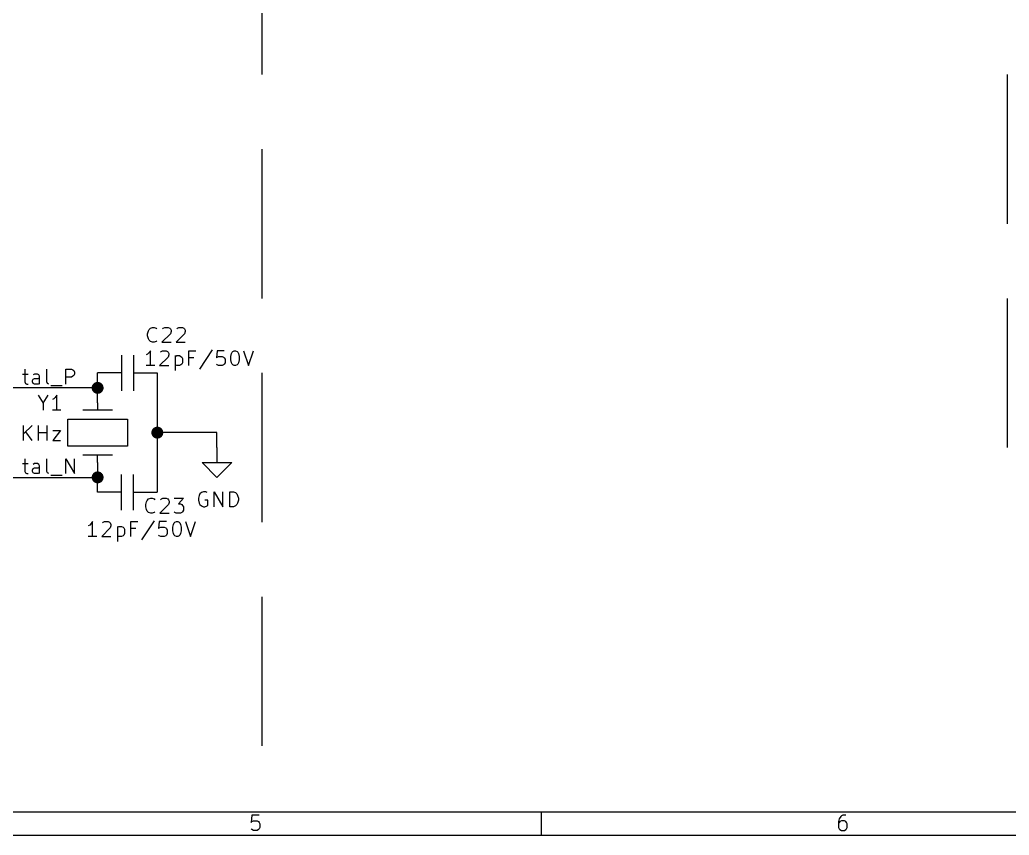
# Model space of a CAD drawing. Extents: x 0.4 to 16.1, y -11.3 to -0.4.
# Drawn here: x 8.489 to 11.805, y -11.299 to -8.566 of the extents above; entities that cross this region are included whole.
import ezdxf

# ---------------------------------------------------------------- set-up
doc = ezdxf.new("R2010")
doc.units = 0
doc.header["$MEASUREMENT"] = 0
doc.linetypes.add('DASHED', pattern=[0.75, 0.5, -0.25])
for name, color, linetype in [('BLACK', 7, 'CONTINUOUS'), ('BLUE3', 171, 'CONTINUOUS'), ('CYAN2', 4, 'CONTINUOUS'), ('GREEN2', 3, 'CONTINUOUS'), ('RED2', 1, 'CONTINUOUS')]:
    doc.layers.add(name, color=color, linetype=linetype)

msp = doc.modelspace()

# ---------------------------------------------------------------- linework, layer by layer
at = {"layer": 'BLACK', "linetype": 'CONTINUOUS'}
for p, q in [((8.5055, -9.73737), (8.5055, -9.78022)), ((8.57931, -9.78022), (8.57931, -9.73737)), ((8.6436, -9.78737), (8.6436, -9.73737)), ((8.6436, -9.73737), (8.66265, -9.73737)), ((8.66265, -9.73737), (8.66741, -9.73975)), ((8.66741, -9.73975), (8.66979, -9.74213)), ((8.66979, -9.74213), (8.67217, -9.74689)), ((8.67217, -9.74689), (8.67217, -9.75403)), ((8.49836, -9.75403), (8.51741, -9.75403)), ((8.5055, -9.78022), (8.50789, -9.78498)), ((8.5317, -9.77546), (8.53407, -9.7707)), ((8.5317, -9.78022), (8.5317, -9.77546)), ((8.53407, -9.78498), (8.5317, -9.78022)), ((8.53884, -9.75403), (8.53407, -9.75641)), ((8.53407, -9.7707), (8.53884, -9.76832)), ((8.54836, -9.75403), (8.53884, -9.75403)), ((8.53884, -9.76832), (8.55074, -9.76832)), ((8.55313, -9.75641), (8.54836, -9.75403)), ((8.55074, -9.76832), (8.5555, -9.76594)), ((8.5555, -9.76117), (8.55313, -9.75641)), ((8.5555, -9.78737), (8.5555, -9.76117)), ((8.5817, -9.78498), (8.57931, -9.78022)), ((8.66265, -9.76356), (8.6436, -9.76356)), ((8.66741, -9.76117), (8.66265, -9.76356)), ((8.66979, -9.7588), (8.66741, -9.76117)), ((8.67217, -9.75403), (8.66979, -9.7588)), ((8.50789, -9.78498), (8.51265, -9.78737)), ((8.51265, -9.78737), (8.51741, -9.78737)), ((8.53884, -9.78737), (8.53407, -9.78498)), ((8.55074, -9.78737), (8.53884, -9.78737)), ((8.5555, -9.78498), (8.55074, -9.78737)), ((8.58646, -9.78737), (8.5817, -9.78498)), ((8.5936, -9.79213), (8.6317, -9.79213)), ((8.5055, -10.0374), (8.5055, -10.0802)), ((8.57931, -10.0802), (8.57931, -10.0374)), ((8.6436, -10.0874), (8.6436, -10.0374)), ((8.6436, -10.0374), (8.67217, -10.0874)), ((8.67217, -10.0874), (8.67217, -10.0374)), ((8.49836, -10.054), (8.51741, -10.054)), ((8.5055, -10.0802), (8.50789, -10.085)), ((8.5317, -10.0755), (8.53407, -10.0707)), ((8.5317, -10.0802), (8.5317, -10.0755)), ((8.53407, -10.085), (8.5317, -10.0802)), ((8.53884, -10.054), (8.53407, -10.0564)), ((8.53407, -10.0707), (8.53884, -10.0683)), ((8.54836, -10.054), (8.53884, -10.054)), ((8.53884, -10.0683), (8.55074, -10.0683)), ((8.55313, -10.0564), (8.54836, -10.054)), ((8.55074, -10.0683), (8.5555, -10.0659)), ((8.5555, -10.0612), (8.55313, -10.0564)), ((8.5555, -10.0874), (8.5555, -10.0612)), ((8.5817, -10.085), (8.57931, -10.0802)), ((8.50789, -10.085), (8.51265, -10.0874)), ((8.51265, -10.0874), (8.51741, -10.0874)), ((8.53884, -10.0874), (8.53407, -10.085)), ((8.55074, -10.0874), (8.53884, -10.0874)), ((8.5555, -10.085), (8.55074, -10.0874)), ((8.58646, -10.0874), (8.5817, -10.085)), ((8.5936, -10.0921), (8.6317, -10.0921))]:
    msp.add_line(p, q, dxfattribs=at)
at = {"layer": 'BLUE3', "linetype": 'DASHED'}
for p, q in [((11.8, -10), (11.8, -0.45)), ((9.3, -6), (9.3, -11.2))]:
    msp.add_line(p, q, dxfattribs=at)
at = {"layer": 'CYAN2', "linetype": 'CONTINUOUS'}
for p, q in [((8.91765, -9.61873), (8.92003, -9.60921)), ((8.92003, -9.60921), (8.92241, -9.60444)), ((8.92241, -9.60444), (8.92717, -9.59969)), ((8.92717, -9.59969), (8.93431, -9.5973)), ((8.93431, -9.5973), (8.93907, -9.5973)), ((8.93907, -9.5973), (8.94622, -9.59969)), ((8.94622, -9.59969), (8.9486, -9.60206)), ((8.96765, -9.60206), (8.97003, -9.59969)), ((8.97003, -9.59969), (8.97479, -9.5973)), ((8.97479, -9.5973), (8.98669, -9.5973)), ((8.98669, -9.5973), (8.99146, -9.59969)), ((8.99146, -9.59969), (8.99384, -9.60206)), ((8.99384, -9.60206), (8.99622, -9.60683)), ((8.99622, -9.61159), (8.99384, -9.61873)), ((8.99622, -9.60683), (8.99622, -9.61159)), ((9.01527, -9.60206), (9.01765, -9.59969)), ((9.01765, -9.59969), (9.02241, -9.5973)), ((9.02241, -9.5973), (9.03431, -9.5973)), ((9.03431, -9.5973), (9.03907, -9.59969)), ((9.03907, -9.59969), (9.04146, -9.60206)), ((9.04146, -9.60206), (9.04384, -9.60683)), ((9.04384, -9.61159), (9.04146, -9.61873)), ((9.04384, -9.60683), (9.04384, -9.61159)), ((8.91765, -9.62587), (8.91765, -9.61873)), ((8.92003, -9.6354), (8.91765, -9.62587)), ((8.92241, -9.64016), (8.92003, -9.6354)), ((8.92717, -9.64492), (8.92241, -9.64016)), ((8.93431, -9.6473), (8.92717, -9.64492)), ((8.93907, -9.6473), (8.93431, -9.6473)), ((8.94622, -9.64492), (8.93907, -9.6473)), ((8.9486, -9.64254), (8.94622, -9.64492)), ((8.99384, -9.61873), (8.96527, -9.6473)), ((8.96527, -9.6473), (8.99622, -9.6473)), ((9.04146, -9.61873), (9.01289, -9.6473)), ((9.01289, -9.6473), (9.04384, -9.6473)), ((8.92217, -9.68244), (8.91741, -9.68721)), ((8.92693, -9.6753), (8.92217, -9.68244)), ((8.92693, -9.7253), (8.92693, -9.6753)), ((8.96027, -9.68006), (8.96265, -9.67769)), ((8.96265, -9.67769), (8.96741, -9.6753)), ((8.96741, -9.6753), (8.97931, -9.6753)), ((8.97931, -9.6753), (8.98408, -9.67769)), ((8.98408, -9.67769), (8.98646, -9.68006)), ((8.98646, -9.68006), (8.98884, -9.68483)), ((9.0555, -9.7253), (9.0555, -9.6753)), ((9.0555, -9.6753), (9.07931, -9.6753)), ((9.13408, -9.67292), (9.09122, -9.73721)), ((9.15074, -9.6753), (9.14836, -9.69911)), ((9.17456, -9.6753), (9.15074, -9.6753)), ((9.19836, -9.68483), (9.20074, -9.68006)), ((9.20074, -9.68006), (9.20313, -9.67769)), ((9.20313, -9.67769), (9.20789, -9.6753)), ((9.20789, -9.6753), (9.21265, -9.6753)), ((9.21265, -9.6753), (9.21741, -9.67769)), ((9.21741, -9.67769), (9.21979, -9.68006)), ((9.21979, -9.68006), (9.22217, -9.68483)), ((9.23884, -9.6753), (9.2555, -9.7253)), ((9.2555, -9.7253), (9.27217, -9.6753)), ((8.91741, -9.68721), (8.91265, -9.68959)), ((8.98646, -9.69673), (8.95789, -9.7253)), ((8.98884, -9.68959), (8.98646, -9.69673)), ((8.98884, -9.68483), (8.98884, -9.68959)), ((9.01027, -9.69197), (9.01027, -9.74197)), ((9.01027, -9.69435), (9.01503, -9.69197)), ((9.01503, -9.69197), (9.02456, -9.69197)), ((9.02456, -9.69197), (9.02931, -9.69435)), ((9.02931, -9.69435), (9.0317, -9.69673)), ((9.0317, -9.69673), (9.03408, -9.70149)), ((9.03408, -9.71578), (9.0317, -9.72054)), ((9.03408, -9.70149), (9.03408, -9.71578)), ((9.07217, -9.69911), (9.0555, -9.69911)), ((9.14836, -9.69911), (9.15074, -9.69673)), ((9.15074, -9.69673), (9.1555, -9.69435)), ((9.1555, -9.69435), (9.16741, -9.69435)), ((9.16741, -9.69435), (9.17217, -9.69673)), ((9.17217, -9.69673), (9.17456, -9.69911)), ((9.17456, -9.69911), (9.17693, -9.70387)), ((9.17693, -9.71578), (9.17456, -9.72054)), ((9.17693, -9.70387), (9.17693, -9.71578)), ((9.19598, -9.69435), (9.19836, -9.68483)), ((9.19598, -9.70626), (9.19598, -9.69435)), ((9.19836, -9.71578), (9.19598, -9.70626)), ((9.20074, -9.72054), (9.19836, -9.71578)), ((9.22217, -9.71578), (9.21979, -9.72054)), ((9.22217, -9.68483), (9.22456, -9.69435)), ((9.22456, -9.70626), (9.22217, -9.71578)), ((9.22456, -9.69435), (9.22456, -9.70626)), ((8.94122, -9.7253), (8.91265, -9.7253)), ((8.95789, -9.7253), (8.98884, -9.7253)), ((9.01503, -9.7253), (9.01027, -9.72292)), ((9.02456, -9.7253), (9.01503, -9.7253)), ((9.02931, -9.72292), (9.02456, -9.7253)), ((9.0317, -9.72054), (9.02931, -9.72292)), ((9.15074, -9.72292), (9.14836, -9.72054)), ((9.1555, -9.7253), (9.15074, -9.72292)), ((9.16741, -9.7253), (9.1555, -9.7253)), ((9.17217, -9.72292), (9.16741, -9.7253)), ((9.17456, -9.72054), (9.17217, -9.72292)), ((9.20313, -9.72292), (9.20074, -9.72054)), ((9.20789, -9.7253), (9.20313, -9.72292)), ((9.21265, -9.7253), (9.20789, -9.7253)), ((9.21741, -9.72292), (9.21265, -9.7253)), ((9.21979, -9.72054), (9.21741, -9.72292)), ((8.55089, -9.82493), (8.56755, -9.85112)), ((8.56755, -9.85112), (8.58422, -9.82493)), ((8.60326, -9.83683), (8.5985, -9.83921)), ((8.60803, -9.83207), (8.60326, -9.83683)), ((8.61279, -9.82493), (8.60803, -9.83207)), ((8.61279, -9.87493), (8.61279, -9.82493)), ((8.56755, -9.85112), (8.56755, -9.87493)), ((8.62707, -9.87493), (8.5985, -9.87493)), ((8.50193, -9.97593), (8.50193, -9.92593)), ((8.53051, -9.92593), (8.50193, -9.9545)), ((8.53051, -9.97593), (8.50908, -9.94736)), ((8.55193, -9.97593), (8.55193, -9.92593)), ((8.58051, -9.97593), (8.58051, -9.92593)), ((8.59956, -9.94259), (8.62574, -9.94259)), ((8.62574, -9.94259), (8.59956, -9.97593)), ((8.55193, -9.94974), (8.58051, -9.94974)), ((8.59956, -9.97593), (8.62574, -9.97593)), ((8.91354, -10.1818), (8.91592, -10.1771)), ((8.91592, -10.1771), (8.92068, -10.1723)), ((8.92068, -10.1723), (8.92783, -10.1699)), ((8.92783, -10.1699), (8.93259, -10.1699)), ((8.93259, -10.1699), (8.93973, -10.1723)), ((8.93973, -10.1723), (8.94211, -10.1747)), ((8.96116, -10.1747), (8.96354, -10.1723)), ((8.96354, -10.1723), (8.9683, -10.1699)), ((8.9683, -10.1699), (8.9802, -10.1699)), ((8.9802, -10.1699), (8.98497, -10.1723)), ((8.98497, -10.1723), (8.98735, -10.1747)), ((8.98735, -10.1747), (8.98973, -10.1795)), ((8.98973, -10.1795), (8.98973, -10.1842)), ((9.0064, -10.1699), (9.03735, -10.1699)), ((9.03735, -10.1699), (9.02068, -10.189)), ((9.09071, -10.1602), (9.08833, -10.1697)), ((9.08833, -10.1697), (9.08833, -10.1769)), ((9.08833, -10.1769), (9.09071, -10.1864)), ((9.09309, -10.1554), (9.09071, -10.1602)), ((9.09785, -10.1507), (9.09309, -10.1554)), ((9.105, -10.1483), (9.09785, -10.1507)), ((9.11214, -10.1483), (9.105, -10.1483)), ((9.11928, -10.1769), (9.10976, -10.1769)), ((9.1169, -10.1507), (9.11214, -10.1483)), ((9.11928, -10.1935), (9.11928, -10.1769)), ((9.14071, -10.1983), (9.14071, -10.1483)), ((9.14071, -10.1483), (9.16928, -10.1983)), ((9.16928, -10.1983), (9.16928, -10.1483)), ((9.19309, -10.1983), (9.19309, -10.1483)), ((9.19309, -10.1483), (9.205, -10.1483)), ((9.205, -10.1483), (9.21214, -10.1507)), ((9.21214, -10.1507), (9.2169, -10.1554)), ((9.2169, -10.1554), (9.21928, -10.1602)), ((9.21928, -10.1602), (9.22167, -10.1697)), ((9.22167, -10.1769), (9.21928, -10.1864)), ((9.22167, -10.1697), (9.22167, -10.1769)), ((8.91116, -10.1914), (8.91354, -10.1818)), ((8.91116, -10.1985), (8.91116, -10.1914)), ((8.91354, -10.208), (8.91116, -10.1985)), ((8.91592, -10.2128), (8.91354, -10.208)), ((8.92068, -10.2175), (8.91592, -10.2128)), ((8.98735, -10.1914), (8.95878, -10.2199)), ((8.98973, -10.1842), (8.98735, -10.1914)), ((9.02068, -10.189), (9.02783, -10.189)), ((9.02783, -10.189), (9.03259, -10.1914)), ((9.03259, -10.1914), (9.03497, -10.1937)), ((9.03497, -10.1937), (9.03735, -10.1985)), ((9.03735, -10.2104), (9.03497, -10.2152)), ((9.03735, -10.1985), (9.03735, -10.2104)), ((9.09071, -10.1864), (9.09309, -10.1912)), ((9.09309, -10.1912), (9.09785, -10.1959)), ((9.09785, -10.1959), (9.105, -10.1983)), ((9.105, -10.1983), (9.10976, -10.1983)), ((9.10976, -10.1983), (9.1169, -10.1959)), ((9.1169, -10.1959), (9.11928, -10.1935)), ((9.205, -10.1983), (9.19309, -10.1983)), ((9.21214, -10.1959), (9.205, -10.1983)), ((9.2169, -10.1912), (9.21214, -10.1959)), ((9.21928, -10.1864), (9.2169, -10.1912)), ((8.94002, -10.2455), (8.89716, -10.3098)), ((8.92783, -10.2199), (8.92068, -10.2175)), ((8.93259, -10.2199), (8.92783, -10.2199)), ((8.93973, -10.2175), (8.93259, -10.2199)), ((8.94211, -10.2152), (8.93973, -10.2175)), ((8.95878, -10.2199), (8.98973, -10.2199)), ((9.00878, -10.2175), (9.0064, -10.2152)), ((9.01354, -10.2199), (9.00878, -10.2175)), ((9.02783, -10.2199), (9.01354, -10.2199)), ((9.03259, -10.2175), (9.02783, -10.2199)), ((9.03497, -10.2152), (9.03259, -10.2175)), ((8.72335, -10.2598), (8.71859, -10.2622)), ((8.72811, -10.2551), (8.72335, -10.2598)), ((8.73287, -10.2479), (8.72811, -10.2551)), ((8.73287, -10.2979), (8.73287, -10.2479)), ((8.79239, -10.2694), (8.76382, -10.2979)), ((8.7662, -10.2527), (8.76859, -10.2503)), ((8.76859, -10.2503), (8.77335, -10.2479)), ((8.77335, -10.2479), (8.78525, -10.2479)), ((8.78525, -10.2479), (8.79002, -10.2503)), ((8.79002, -10.2503), (8.79239, -10.2527)), ((8.79239, -10.2527), (8.79478, -10.2575)), ((8.79478, -10.2622), (8.79239, -10.2694)), ((8.79478, -10.2575), (8.79478, -10.2622)), ((8.8162, -10.2646), (8.8162, -10.3146)), ((8.8162, -10.267), (8.82097, -10.2646)), ((8.82097, -10.2646), (8.83049, -10.2646)), ((8.83049, -10.2646), (8.83525, -10.267)), ((8.83525, -10.267), (8.83763, -10.2694)), ((8.83763, -10.2694), (8.84002, -10.2741)), ((8.84002, -10.2741), (8.84002, -10.2884)), ((8.86144, -10.2979), (8.86144, -10.2479)), ((8.86144, -10.2479), (8.88525, -10.2479)), ((8.87811, -10.2717), (8.86144, -10.2717)), ((8.95668, -10.2479), (8.9543, -10.2717)), ((8.9543, -10.2717), (8.95668, -10.2694)), ((8.98049, -10.2479), (8.95668, -10.2479)), ((8.95668, -10.2694), (8.96144, -10.267)), ((8.96144, -10.267), (8.97335, -10.267)), ((8.97335, -10.267), (8.97811, -10.2694)), ((8.97811, -10.2694), (8.98049, -10.2717)), ((8.98049, -10.2717), (8.98287, -10.2765)), ((8.98287, -10.2765), (8.98287, -10.2884)), ((9.00192, -10.267), (9.0043, -10.2575)), ((9.00192, -10.2789), (9.00192, -10.267)), ((9.0043, -10.2884), (9.00192, -10.2789)), ((9.0043, -10.2575), (9.00668, -10.2527)), ((9.00668, -10.2527), (9.00906, -10.2503)), ((9.00906, -10.2503), (9.01382, -10.2479)), ((9.01382, -10.2479), (9.01859, -10.2479)), ((9.01859, -10.2479), (9.02335, -10.2503)), ((9.02335, -10.2503), (9.02573, -10.2527)), ((9.02573, -10.2527), (9.02811, -10.2575)), ((9.02811, -10.2575), (9.03049, -10.267)), ((9.03049, -10.2789), (9.02811, -10.2884)), ((9.03049, -10.267), (9.03049, -10.2789)), ((9.04478, -10.2479), (9.06144, -10.2979)), ((9.06144, -10.2979), (9.07811, -10.2479)), ((8.74716, -10.2979), (8.71859, -10.2979)), ((8.76382, -10.2979), (8.79478, -10.2979)), ((8.82097, -10.2979), (8.8162, -10.2955)), ((8.83049, -10.2979), (8.82097, -10.2979)), ((8.83525, -10.2955), (8.83049, -10.2979)), ((8.83763, -10.2932), (8.83525, -10.2955)), ((8.84002, -10.2884), (8.83763, -10.2932)), ((8.95668, -10.2955), (8.9543, -10.2932)), ((8.96144, -10.2979), (8.95668, -10.2955)), ((8.97335, -10.2979), (8.96144, -10.2979)), ((8.97811, -10.2955), (8.97335, -10.2979)), ((8.98049, -10.2932), (8.97811, -10.2955)), ((8.98287, -10.2884), (8.98049, -10.2932)), ((9.00668, -10.2932), (9.0043, -10.2884)), ((9.00906, -10.2955), (9.00668, -10.2932)), ((9.01382, -10.2979), (9.00906, -10.2955)), ((9.01859, -10.2979), (9.01382, -10.2979)), ((9.02335, -10.2955), (9.01859, -10.2979)), ((9.02573, -10.2932), (9.02335, -10.2955)), ((9.02811, -10.2884), (9.02573, -10.2932))]:
    msp.add_line(p, q, dxfattribs=at)
at = {"layer": 'GREEN2', "linetype": 'CONTINUOUS'}
for p, q in [((8.75, -9.8), (8.75, -9.75)), ((8.95, -9.75), (8.95, -9.95)), ((8.75, -9.8), (8.45, -9.8)), ((9.15, -9.95), (8.95, -9.95)), ((8.95, -9.95), (8.95, -10.15)), ((9.15, -10), (9.15, -9.95)), ((8.45, -10.1), (8.75, -10.1)), ((8.75, -10.15), (8.75, -10.1))]:
    msp.add_line(p, q, dxfattribs=at)
at = {"layer": 'GREEN2', "const_width": 0.02}
for points in [[(8.74, -9.8, 1), (8.76, -9.8, 1)], [(8.94, -9.95, 1), (8.96, -9.95, 1)], [(8.74, -10.1, 1), (8.76, -10.1, 1)]]:
    msp.add_lwpolyline(points, format="xyb", close=True, dxfattribs=at)
at = {"layer": 'RED2', "linetype": 'CONTINUOUS'}
for p, q in [((8.83, -9.69), (8.83, -9.81)), ((8.87, -9.69), (8.87, -9.81)), ((8.83, -9.75), (8.75, -9.75)), ((8.87, -9.75), (8.95, -9.75)), ((8.75, -9.85), (8.75, -9.8)), ((8.8, -9.875), (8.7, -9.875)), ((8.75, -9.85), (8.75, -9.875)), ((8.65, -9.995), (8.65, -9.905)), ((8.65, -9.905), (8.85, -9.905)), ((8.85, -9.905), (8.85, -9.995)), ((8.85, -9.995), (8.65, -9.995)), ((9.15, -10), (9.15, -10.05)), ((8.8, -10.025), (8.7, -10.025)), ((8.75, -10.05), (8.75, -10.025)), ((8.75, -10.05), (8.75, -10.1)), ((9.15, -10.1), (9.1, -10.05)), ((9.1, -10.05), (9.15, -10.05)), ((9.15, -10.05), (9.2, -10.05)), ((9.2, -10.05), (9.15, -10.1)), ((8.83, -10.21), (8.83, -10.09)), ((8.87, -10.21), (8.87, -10.09)), ((8.83, -10.15), (8.75, -10.15)), ((8.87, -10.15), (8.95, -10.15)), ((0.472441, -11.2206), (16.0626, -11.2206)), ((9.26711, -11.2319), (9.26467, -11.2563)), ((9.29148, -11.2319), (9.26711, -11.2319)), ((10.2362, -11.2206), (10.2362, -11.2993)), ((11.2405, -11.2368), (11.2356, -11.2441)), ((11.2429, -11.2343), (11.2405, -11.2368)), ((11.2478, -11.2319), (11.2429, -11.2343)), ((11.2575, -11.2319), (11.2478, -11.2319)), ((9.26467, -11.2563), (9.26711, -11.2538)), ((9.26711, -11.2538), (9.27198, -11.2514)), ((9.27198, -11.2514), (9.28417, -11.2514)), ((9.28417, -11.2514), (9.28904, -11.2538)), ((9.28904, -11.2538), (9.29148, -11.2563)), ((9.29148, -11.2563), (9.29391, -11.2611)), ((9.29391, -11.2733), (9.29148, -11.2782)), ((9.29391, -11.2611), (9.29391, -11.2733)), ((11.2356, -11.2441), (11.2332, -11.2538)), ((11.2332, -11.2538), (11.2332, -11.2733)), ((11.2356, -11.2563), (11.2332, -11.2611)), ((11.2332, -11.2733), (11.2356, -11.2782)), ((11.238, -11.2538), (11.2356, -11.2563)), ((11.2429, -11.2514), (11.238, -11.2538)), ((11.2527, -11.2514), (11.2429, -11.2514)), ((11.2575, -11.2538), (11.2527, -11.2514)), ((11.26, -11.2563), (11.2575, -11.2538)), ((11.2624, -11.2611), (11.26, -11.2563)), ((11.26, -11.2782), (11.2624, -11.2733)), ((11.2624, -11.2733), (11.2624, -11.2611)), ((0.393701, -11.2993), (16.1413, -11.2993)), ((9.26711, -11.2806), (9.26467, -11.2782)), ((9.27198, -11.2831), (9.26711, -11.2806)), ((9.28417, -11.2831), (9.27198, -11.2831)), ((9.28904, -11.2806), (9.28417, -11.2831)), ((9.29148, -11.2782), (9.28904, -11.2806)), ((11.2356, -11.2782), (11.238, -11.2806)), ((11.238, -11.2806), (11.2429, -11.2831)), ((11.2429, -11.2831), (11.2527, -11.2831)), ((11.2527, -11.2831), (11.2575, -11.2806)), ((11.2575, -11.2806), (11.26, -11.2782))]:
    msp.add_line(p, q, dxfattribs=at)

doc.saveas('drawing.dxf')
